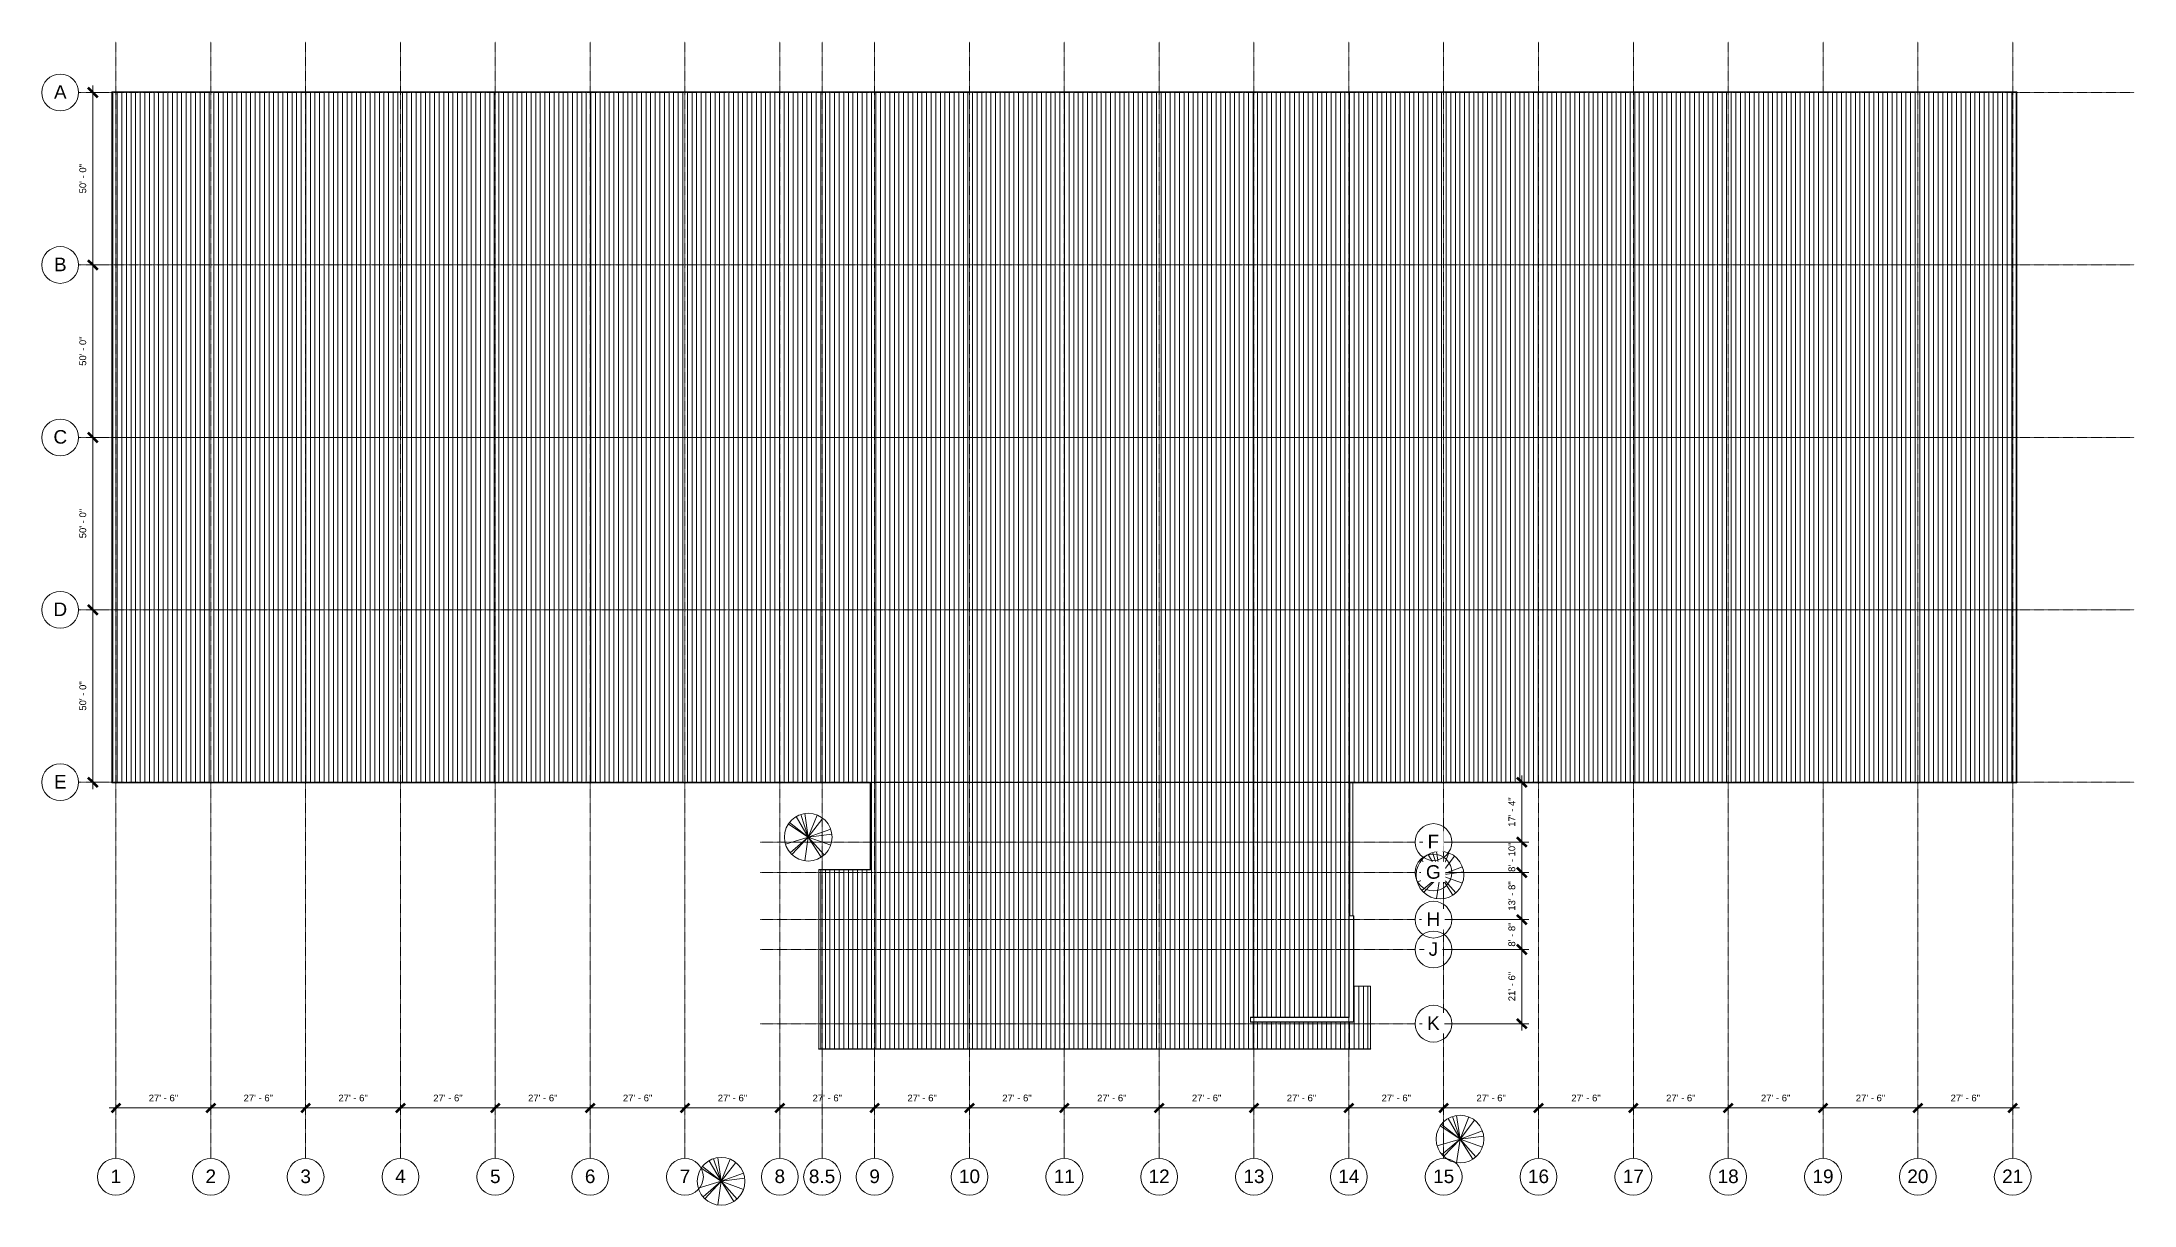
# Model space of a CAD drawing. Header units: inches. Extents: x -2518 to 4763, y -2168 to 1880.
import ezdxf

# ---------------------------------------------------------------- set-up
doc = ezdxf.new("R2010")
doc.units = ezdxf.units.IN
doc.header["$MEASUREMENT"] = 0
doc.linetypes.add('Grid Line 1_2_', pattern=[0.875, 0.5, -0.125, 0.125, -0.125])
for name, color, linetype, lineweight in [('A-ANNO-DIMS', 211, 'Continuous', 9), ('A-ANNO-DIMS-256', 211, 'Continuous', 9), ('A-DETL-MBND', 5, 'Continuous', 9), ('A-ROOF', 132, 'Continuous', 9), ('A-ROOF-PATT', 132, 'Continuous', 9), ('A-WALL', 113, 'Continuous', 9), ('L-PLNT', 71, 'Continuous', 9), ('S-GRID', 1, 'Continuous', 9), ('S-GRID-IDEN', 1, 'Continuous', 9)]:
    doc.layers.add(name, color=color, linetype=linetype, lineweight=lineweight)
doc.styles.add('Arial', font='arial.ttf', dxfattribs={"height": 47.209581})
doc.styles.add('Arial_1', font='arial.ttf', dxfattribs={"height": 23.60479})
doc.dimstyles.new('Linear_-_3_32__Arial', dxfattribs={"dimscale": 12, "dimtxt": 24, "dimasz": 2.666667, "dimexe": 2, "dimexo": 1.333333, "dimgap": 1.333333, "dimtad": 1, "dimdec": 0, "dimzin": 1, "dimdsep": 46, "dimlunit": 4, "dimtxsty": 'Arial_1', "dimblk1": 'OBLIQUE', "dimblk2": 'OBLIQUE', "dimsah": 1, "dimcen": 0.09, "dimdle": 2, "dimazin": 0, "dimtfac": 1, "dimtdec": 4, "dimtix": 1, "dimtmove": 0, "dimatfit": 3, "dimfxl": 1, "dimtvp": 1, "dimfrac": 2, "dimtolj": 1, "dimtzin": 0, "dimarcsym": 2})

# ---------------------------------------------------------------- blocks, each defined once
blk = doc.blocks.new('RPC Tree - Deciduous - Hawthorn - 25_ 2-635736-Roof Plan')
at = {"layer": 'L-PLNT', "color": 252}
for q in [(-26.5, 78.6), (-11.8, 82.2), (31.2, 76.9), (-79.5, -23.9), (-69.3, 45.6), (-65.1, 51.5), (-62.9, -54.2), (-56.9, -60.5), (-41.7, 71.7), (-11.8, -82.2), (50.8, 65.6), (78, 28.3), (82.3, 10.6), (44.8, -69.9), (55.6, -61.6), (78.1, -28)]:
    blk.add_line((0, 0), q, dxfattribs=at)
for start, end in [(360, 180), (180, 360)]:
    blk.add_arc((0, 0), 83, start, end, dxfattribs=at)
blk = doc.blocks.new('Grid - Grid Head - Circle-50561-Roof Plan')
at = {"layer": 'S-GRID-IDEN', "color": 7}
blk.add_circle((0, 0), 0.25, dxfattribs=at)
blk = doc.blocks.new('Open Source Metal Building_Exterior_rvt-1-Roof Plan')
at = {"layer": 'A-DETL-MBND'}
h = blk.add_hatch(dxfattribs=at)
h.set_pattern_fill('FP_1', color=47, style=0, pattern_type=2)
h.set_pattern_definition([(90, (-24239.079, 21231.394), (-16, 1e-15), [])])
h.paths.add_polyline_path([(186.3, -1624), (2105.4, -1624), (2105.4, -1405.9), (2047.4, -1405.9), (2047.4, -1528.8), (2045.6, -1528.8), (2045.6, -1530.7), (1688.3, -1530.7), (1688.3, -1514.2), (2030.9, -1514.2), (2030.9, -1161.7), (2033.6, -1161.7), (2033.6, -697.5), (365.8, -697.5), (365.8, -1001.3), (186.3, -1001.3)], flags=0)
at = {"layer": 'A-ROOF-PATT'}
h = blk.add_hatch(dxfattribs=at)
h.set_pattern_fill('FP_3', color=47, style=0, pattern_type=2)
h.set_pattern_definition([(270, (-24239.079, 22243.8), (16, 1e-15), [])])
h.paths.add_polyline_path([(946.2, 503.5), (4354.8, 503.5), (4354.8, 1706), (-2274.2, 1706), (-2274.2, 503.5)], flags=0)
h = blk.add_hatch(dxfattribs=at)
h.set_pattern_fill('FP_2', color=47, style=0, pattern_type=2)
h.set_pattern_definition([(90, (-24239.079, 22237.65), (-16, 1e-15), [])])
h.paths.add_polyline_path([(365.1, -699), (365.1, -697.5), (2033.6, -697.5), (2033.6, -699), (4354.8, -699), (4354.8, 503.5), (-2274.2, 503.5), (-2274.2, -699)], flags=0)
at = {"layer": 'A-DETL-MBND', "color": 7}
for p, q in [((365.1, -697.5), (365.8, -697.5)), ((365.1, -697.5), (365.1, -1001.3)), ((365.8, -697.5), (2033.6, -697.5)), ((365.8, -697.5), (365.8, -1001.3)), ((365.8, -1001.3), (365.8, -697.5)), ((2033.6, -699), (2033.6, -697.5)), ((2033.6, -1161.7), (2033.6, -699)), ((2044.8, -699), (2033.6, -699)), ((2044.8, -699), (2044.8, -1161.7)), ((185.6, -1001.3), (186.3, -1001.3)), ((185.6, -1001.3), (185.6, -1624.8)), ((186.3, -1001.3), (186.3, -1000.6)), ((365.1, -1000.6), (186.3, -1000.6)), ((365.8, -1001.3), (186.3, -1001.3)), ((186.3, -1001.3), (186.3, -1624)), ((186.3, -1624), (186.3, -1001.3)), ((186.3, -1001.3), (365.8, -1001.3)), ((365.8, -1001.3), (365.1, -1001.3)), ((2105.4, -1405.9), (2047.4, -1405.9)), ((2105.4, -1624), (2105.4, -1405.9)), ((2105.4, -1405.9), (2106.2, -1405.9)), ((2105.4, -1405.9), (2105.4, -1624)), ((2106.2, -1624.8), (2106.2, -1405.9)), ((185.6, -1624.2), (185, -1624.8)), ((185, -1624.8), (185.6, -1624.8)), ((185.6, -1624.8), (186.3, -1624)), ((185.6, -1624.8), (2106.2, -1624.8)), ((186.3, -1624), (2105.4, -1624)), ((2105.4, -1624), (186.3, -1624)), ((2105.4, -1624), (2106.2, -1624.8)), ((2106.8, -1624.8), (2106.2, -1624.2)), ((2106.2, -1624.8), (2106.8, -1624.8))]:
    blk.add_line(p, q, dxfattribs=at)
at = {"layer": 'A-ROOF', "color": 7}
for p, q in [((4354.8, 1706), (-2274.2, 1706)), ((-2274.2, 1706), (-2274.2, 503.5)), ((4354.8, 503.5), (4354.8, 1706)), ((-2274.2, 503.5), (-2274.2, -699)), ((4354.8, 503.5), (-2274.2, 503.5)), ((4354.8, -699), (4354.8, 503.5)), ((-2274.2, -699), (365.1, -699)), ((2044.8, -699), (4354.8, -699))]:
    blk.add_line(p, q, dxfattribs=at)
at = {"layer": 'A-WALL', "color": 7}
for p, q in [((2030.9, -1161.7), (2031.4, -1161.7)), ((2030.9, -1161.7), (2030.9, -1514.2)), ((2031.4, -1161.7), (2046.9, -1161.7)), ((2031.4, -1161.7), (2031.4, -1514.7)), ((2046.9, -1161.7), (2047.4, -1161.7)), ((2046.9, -1161.7), (2046.9, -1528.8)), ((2047.4, -1161.7), (2047.4, -1528.8)), ((1688.3, -1514.7), (1688.3, -1514.2)), ((1688.3, -1514.2), (2030.9, -1514.2)), ((1688.3, -1530.2), (1688.3, -1514.7)), ((1688.3, -1514.7), (2031.4, -1514.7)), ((2046.9, -1528.8), (2045.6, -1528.8)), ((2047.4, -1528.8), (2046.9, -1528.8)), ((1688.3, -1530.7), (1688.3, -1530.2)), ((1688.3, -1530.2), (2045.6, -1530.2)), ((1688.3, -1530.7), (2045.6, -1530.7)), ((2045.6, -1528.9), (2045.6, -1530.2)), ((2045.6, -1530.2), (2045.6, -1530.7))]:
    blk.add_line(p, q, dxfattribs=at)
at = {"lineweight": 9}
for p in [(149.4, -887.5), (2347.6, -1019.3), (2417.2, -1938), (-154, -2085)]:
    blk.add_blockref('RPC Tree - Deciduous - Hawthorn - 25_ 2-635736-Roof Plan', p, dxfattribs=at)
at = {"layer": 'S-GRID-IDEN', "attachment_point": 2, "line_spacing_factor": 0.938532, "style": 'Arial', "bg_fill": 3, "box_fill_scale": 1.25, "bg_fill_color": 0, "bg_fill_transparency": 0}
for s, insert, char_height, width in [('A', (-2453.3, 1729), 47.2, 52.416), ('B', (-2453.3, 1129), 47.2, 52.416), ('C', (-2453.3, 529), 47.2, 56.448), ('D', (-2453.3, -71), 47.2, 56.448), ('E', (-2453.3, -671), 47.2, 52.416), ('1', (-2259.7, -2044), 47.2, 43.776), ('2', (-1929.7, -2044), 47.2, 43.776), ('3', (-1599.7, -2044), 47.2, 43.776), ('4', (-1269.7, -2044), 47.2, 43.776), ('5', (-939.7, -2044), 47.2, 43.776), ('6', (-609.7, -2044), 47.2, 43.776), ('8', (50.3, -2044), 47.2, 43.776), ('8.5', (197.3, -2044), 47.21, 109.44), ('9', (380.3, -2044), 47.2, 43.776), ('10', (710.3, -2044), 47.21, 87.552), ('11', (1040.3, -2044), 47.21, 87.552), ('12', (1370.3, -2044), 47.21, 87.552), ('13', (1700.3, -2044), 47.21, 87.552), ('14', (2030.3, -2044), 47.21, 87.552), ('16', (2690.3, -2044), 47.21, 87.552), ('17', (3020.3, -2044), 47.21, 87.552), ('18', (3350.3, -2044), 47.21, 87.552), ('19', (3680.3, -2044), 47.21, 87.552), ('20', (4010.3, -2044), 47.21, 87.552), ('21', (4340.3, -2044), 47.21, 87.552)]:
    blk.add_mtext(s, dxfattribs=dict(at, insert=insert, char_height=char_height, width=width))
at = {"layer": 'S-GRID', "linetype": 'Grid Line 1_2_'}
for p, q in [((-2259.7, 1879.9), (-2259.7, -2005.7)), ((-1929.7, 1879.9), (-1929.7, -2005.7)), ((-1599.7, 1879.9), (-1599.7, -2005.7)), ((-1269.7, 1879.9), (-1269.7, -2005.7)), ((-939.7, 1879.9), (-939.7, -2005.7)), ((-609.7, 1879.9), (-609.7, -2005.7)), ((50.3, 1879.9), (50.3, -2005.7)), ((197.3, 1879.9), (197.3, -2005.7)), ((380.3, 1879.9), (380.3, -2005.7)), ((710.3, 1879.9), (710.3, -2005.7)), ((1040.3, 1879.9), (1040.3, -2005.7)), ((1370.3, 1879.9), (1370.3, -2005.7)), ((1700.3, 1879.9), (1700.3, -2005.7)), ((2030.3, 1879.9), (2030.3, -2005.7)), ((2690.3, 1879.9), (2690.3, -2005.7)), ((3020.3, 1879.9), (3020.3, -2005.7)), ((3350.3, 1879.9), (3350.3, -2005.7)), ((3680.3, 1879.9), (3680.3, -2005.7)), ((4010.3, 1879.9), (4010.3, -2005.7)), ((4340.3, 1879.9), (4340.3, -2005.7)), ((4763, 1703.5), (-2389.5, 1703.5)), ((4763, 1103.5), (-2389.5, 1103.5)), ((4763, 503.5), (-2389.5, 503.5)), ((4763, -96.5), (-2389.5, -96.5)), ((4763, -696.5), (-2389.5, -696.5))]:
    blk.add_line(p, q, dxfattribs=at)
at = {"color": 250, "lineweight": 5, "xscale": 255.9999999999999, "yscale": 255.9999999999999, "zscale": 255.9999999999999}
for p, rotation in [((-2453.5, 1703.5), 90), ((-2453.5, 1103.5), 90), ((-2453.5, 503.5), 90), ((-2453.5, -96.5), 90), ((-2453.5, -696.5), 90), ((-2259.7, -2069.7), 180), ((-1929.7, -2069.7), 180), ((-1599.7, -2069.7), 180), ((-1269.7, -2069.7), 180), ((-939.7, -2069.7), 180), ((-609.7, -2069.7), 180), ((50.3, -2069.7), 180), ((197.3, -2069.7), 180), ((380.3, -2069.7), 180), ((710.3, -2069.7), 180), ((1040.3, -2069.7), 180), ((1370.3, -2069.7), 180), ((1700.3, -2069.7), 180), ((2030.3, -2069.7), 180), ((2690.3, -2069.7), 180), ((3020.3, -2069.7), 180), ((3350.3, -2069.7), 180), ((3680.3, -2069.7), 180), ((4010.3, -2069.7), 180), ((4340.3, -2069.7), 180)]:
    blk.add_blockref('Grid - Grid Head - Circle-50561-Roof Plan', p, dxfattribs=dict(at, rotation=rotation))
at = {"layer": 'S-GRID-IDEN', "attachment_point": 2, "line_spacing_factor": 0.938532, "style": 'Arial', "bg_fill": 3, "box_fill_scale": 1.25, "bg_fill_color": 0, "bg_fill_transparency": 0}
for s, insert, char_height, width in [('7', (-279.7, -2044), 47.2, 43.776), ('15', (2360.3, -2044), 47.21, 87.552)]:
    blk.add_mtext(s, dxfattribs=dict(at, insert=insert, char_height=char_height, width=width))
at = {"layer": 'S-GRID', "linetype": 'Grid Line 1_2_'}
for p, q in [((-279.7, 1879.9), (-279.7, -2005.7)), ((2360.3, 1879.9), (2360.3, -2005.7))]:
    blk.add_line(p, q, dxfattribs=at)
at = {"color": 250, "lineweight": 5, "xscale": 255.9999999999999, "yscale": 255.9999999999999, "zscale": 255.9999999999999, "rotation": 180}
for p in [(-279.7, -2069.7), (2360.3, -2069.7)]:
    blk.add_blockref('Grid - Grid Head - Circle-50561-Roof Plan', p, dxfattribs=at)
at = {"layer": 'S-GRID-IDEN', "char_height": 47.2, "attachment_point": 2, "line_spacing_factor": 0.938532, "style": 'Arial', "bg_fill": 3, "box_fill_scale": 1.25, "bg_fill_color": 0, "bg_fill_transparency": 0}
for s, insert, width in [('G', (2324.3, -985), 61.056), ('H', (2324.3, -1149), 56.448), ('K', (2324.3, -1511), 52.416)]:
    blk.add_mtext(s, dxfattribs=dict(at, insert=insert, width=width))
at = {"layer": 'S-GRID', "linetype": 'Grid Line 1_2_'}
for p, q in [((-17.7, -1010.5), (2260.6, -1010.5)), ((-17.7, -1174.5), (2260.6, -1174.5)), ((-17.7, -1536.5), (2260.6, -1536.5))]:
    blk.add_line(p, q, dxfattribs=at)
at = {"color": 250, "lineweight": 5, "xscale": 255.9999999999999, "yscale": 255.9999999999999, "zscale": 255.9999999999999, "rotation": 269.9999999999994}
blk.add_blockref('Grid - Grid Head - Circle-50561-Roof Plan', (2324.6, -1536.5), dxfattribs=at)
at = {"layer": 'S-GRID-IDEN', "char_height": 47.2, "attachment_point": 2, "line_spacing_factor": 0.938532, "style": 'Arial', "bg_fill": 3, "box_fill_scale": 1.25, "bg_fill_color": 0, "bg_fill_transparency": 0}
for s, insert, width in [('F', (2324.3, -879), 47.808), ('J', (2324.3, -1253), 39.168)]:
    blk.add_mtext(s, dxfattribs=dict(at, insert=insert, width=width))
at = {"layer": 'S-GRID', "linetype": 'Grid Line 1_2_'}
for p, q in [((-17.7, -904.5), (2260.6, -904.5)), ((-17.7, -1278.5), (2260.6, -1278.5))]:
    blk.add_line(p, q, dxfattribs=at)
at = {"color": 250, "lineweight": 5, "xscale": 255.9999999999999, "yscale": 255.9999999999999, "zscale": 255.9999999999999, "rotation": 269.9999999999994}
for p in [(2324.6, -904.5), (2324.6, -1010.5), (2324.6, -1174.5), (2324.6, -1278.5)]:
    blk.add_blockref('Grid - Grid Head - Circle-50561-Roof Plan', p, dxfattribs=at)
blk = doc.blocks.new('DIMBLOCK1-Roof Plan')
at = {"layer": 'A-ANNO-DIMS-256', "lineweight": 50}
for p, q in [((-2259.7, -1829.9), (-2243.7, -1813.9)), ((-1929.7, -1829.9), (-1913.7, -1813.9)), ((-2259.7, -1829.9), (-2275.7, -1845.9)), ((-1929.7, -1829.9), (-1945.7, -1845.9))]:
    blk.add_line(p, q, dxfattribs=at)
at = {"layer": 'A-ANNO-DIMS-256'}
for p, q in [((-2283.7, -1829.9), (-1929.7, -1829.9)), ((-2259.7, -1823.3), (-2259.7, -1853.9)), ((-2259.7, -1829.9), (-2259.7, -1823.3)), ((-1929.7, -1823.3), (-1929.7, -1853.9)), ((-1929.7, -1829.9), (-1929.7, -1823.3))]:
    blk.add_line(p, q, dxfattribs=at)
at = {"layer": 'A-ANNO-DIMS-256', "color": 0, "insert": (-2145.6, -1783.3), "char_height": 23.6, "width": 122.289, "attachment_point": 1, "line_spacing_factor": 0.938532, "style": 'Arial_1'}
blk.add_mtext('27\' - 6"', dxfattribs=at)
blk = doc.blocks.new('_Oblique')
at = {"color": 0, "linetype": 'ByBlock', "lineweight": -2}
blk.add_line((-0.5, -0.5), (0.5, 0.5), dxfattribs=at)
blk = doc.blocks.new('DIMBLOCK2-Roof Plan')
at = {"layer": 'A-ANNO-DIMS-256', "lineweight": 50}
for p, q in [((-1929.7, -1829.9), (-1913.7, -1813.9)), ((-1599.7, -1829.9), (-1583.7, -1813.9)), ((-1929.7, -1829.9), (-1945.7, -1845.9)), ((-1599.7, -1829.9), (-1615.7, -1845.9))]:
    blk.add_line(p, q, dxfattribs=at)
at = {"layer": 'A-ANNO-DIMS-256'}
for p, q in [((-1929.7, -1823.3), (-1929.7, -1853.9)), ((-1929.7, -1829.9), (-1929.7, -1823.3)), ((-1929.7, -1829.9), (-1599.7, -1829.9)), ((-1599.7, -1823.3), (-1599.7, -1853.9)), ((-1599.7, -1829.9), (-1599.7, -1823.3))]:
    blk.add_line(p, q, dxfattribs=at)
at = {"layer": 'A-ANNO-DIMS-256', "color": 0, "insert": (-1815.6, -1783.3), "char_height": 23.6, "width": 122.289, "attachment_point": 1, "line_spacing_factor": 0.938532, "style": 'Arial_1'}
blk.add_mtext('27\' - 6"', dxfattribs=at)
blk = doc.blocks.new('DIMBLOCK3-Roof Plan')
at = {"layer": 'A-ANNO-DIMS-256', "lineweight": 50}
for p, q in [((-1599.7, -1829.9), (-1583.7, -1813.9)), ((-1269.7, -1829.9), (-1253.7, -1813.9)), ((-1599.7, -1829.9), (-1615.7, -1845.9)), ((-1269.7, -1829.9), (-1285.7, -1845.9))]:
    blk.add_line(p, q, dxfattribs=at)
at = {"layer": 'A-ANNO-DIMS-256'}
for p, q in [((-1599.7, -1823.3), (-1599.7, -1853.9)), ((-1599.7, -1829.9), (-1599.7, -1823.3)), ((-1599.7, -1829.9), (-1269.7, -1829.9)), ((-1269.7, -1823.3), (-1269.7, -1853.9)), ((-1269.7, -1829.9), (-1269.7, -1823.3))]:
    blk.add_line(p, q, dxfattribs=at)
at = {"layer": 'A-ANNO-DIMS-256', "color": 0, "insert": (-1485.6, -1783.3), "char_height": 23.6, "width": 122.289, "attachment_point": 1, "line_spacing_factor": 0.938532, "style": 'Arial_1'}
blk.add_mtext('27\' - 6"', dxfattribs=at)
blk = doc.blocks.new('DIMBLOCK4-Roof Plan')
at = {"layer": 'A-ANNO-DIMS-256', "lineweight": 50}
for p, q in [((-1269.7, -1829.9), (-1253.7, -1813.9)), ((-939.7, -1829.9), (-923.7, -1813.9)), ((-1269.7, -1829.9), (-1285.7, -1845.9)), ((-939.7, -1829.9), (-955.7, -1845.9))]:
    blk.add_line(p, q, dxfattribs=at)
at = {"layer": 'A-ANNO-DIMS-256'}
for p, q in [((-1269.7, -1823.3), (-1269.7, -1853.9)), ((-1269.7, -1829.9), (-1269.7, -1823.3)), ((-1269.7, -1829.9), (-939.7, -1829.9)), ((-939.7, -1823.3), (-939.7, -1853.9)), ((-939.7, -1829.9), (-939.7, -1823.3))]:
    blk.add_line(p, q, dxfattribs=at)
at = {"layer": 'A-ANNO-DIMS-256', "color": 0, "insert": (-1155.6, -1783.3), "char_height": 23.6, "width": 122.289, "attachment_point": 1, "line_spacing_factor": 0.938532, "style": 'Arial_1'}
blk.add_mtext('27\' - 6"', dxfattribs=at)
blk = doc.blocks.new('DIMBLOCK5-Roof Plan')
at = {"layer": 'A-ANNO-DIMS-256', "lineweight": 50}
for p, q in [((-939.7, -1829.9), (-923.7, -1813.9)), ((-609.7, -1829.9), (-593.7, -1813.9)), ((-939.7, -1829.9), (-955.7, -1845.9)), ((-609.7, -1829.9), (-625.7, -1845.9))]:
    blk.add_line(p, q, dxfattribs=at)
at = {"layer": 'A-ANNO-DIMS-256'}
for p, q in [((-939.7, -1823.3), (-939.7, -1853.9)), ((-939.7, -1829.9), (-939.7, -1823.3)), ((-939.7, -1829.9), (-609.7, -1829.9)), ((-609.7, -1823.3), (-609.7, -1853.9)), ((-609.7, -1829.9), (-609.7, -1823.3))]:
    blk.add_line(p, q, dxfattribs=at)
at = {"layer": 'A-ANNO-DIMS-256', "color": 0, "insert": (-825.6, -1783.3), "char_height": 23.6, "width": 122.289, "attachment_point": 1, "line_spacing_factor": 0.938532, "style": 'Arial_1'}
blk.add_mtext('27\' - 6"', dxfattribs=at)
blk = doc.blocks.new('DIMBLOCK6-Roof Plan')
at = {"layer": 'A-ANNO-DIMS-256', "lineweight": 50}
for p, q in [((-609.7, -1829.9), (-593.7, -1813.9)), ((-279.7, -1829.9), (-263.7, -1813.9)), ((-609.7, -1829.9), (-625.7, -1845.9)), ((-279.7, -1829.9), (-295.7, -1845.9))]:
    blk.add_line(p, q, dxfattribs=at)
at = {"layer": 'A-ANNO-DIMS-256'}
for p, q in [((-609.7, -1823.3), (-609.7, -1853.9)), ((-609.7, -1829.9), (-609.7, -1823.3)), ((-609.7, -1829.9), (-279.7, -1829.9)), ((-279.7, -1823.3), (-279.7, -1853.9)), ((-279.7, -1829.9), (-279.7, -1823.3))]:
    blk.add_line(p, q, dxfattribs=at)
at = {"layer": 'A-ANNO-DIMS-256', "color": 0, "insert": (-495.6, -1783.3), "char_height": 23.6, "width": 122.289, "attachment_point": 1, "line_spacing_factor": 0.938532, "style": 'Arial_1'}
blk.add_mtext('27\' - 6"', dxfattribs=at)
blk = doc.blocks.new('DIMBLOCK7-Roof Plan')
at = {"layer": 'A-ANNO-DIMS-256', "lineweight": 50}
for p, q in [((-279.7, -1829.9), (-263.7, -1813.9)), ((50.3, -1829.9), (66.3, -1813.9)), ((-279.7, -1829.9), (-295.7, -1845.9)), ((50.3, -1829.9), (34.3, -1845.9))]:
    blk.add_line(p, q, dxfattribs=at)
at = {"layer": 'A-ANNO-DIMS-256'}
for p, q in [((-279.7, -1823.3), (-279.7, -1853.9)), ((-279.7, -1829.9), (-279.7, -1823.3)), ((-279.7, -1829.9), (50.3, -1829.9)), ((50.3, -1823.3), (50.3, -1853.9)), ((50.3, -1829.9), (50.3, -1823.3))]:
    blk.add_line(p, q, dxfattribs=at)
at = {"layer": 'A-ANNO-DIMS-256', "color": 0, "insert": (-165.6, -1783.3), "char_height": 23.6, "width": 122.289, "attachment_point": 1, "line_spacing_factor": 0.938532, "style": 'Arial_1'}
blk.add_mtext('27\' - 6"', dxfattribs=at)
blk = doc.blocks.new('DIMBLOCK8-Roof Plan')
at = {"layer": 'A-ANNO-DIMS-256', "lineweight": 50}
for p, q in [((50.3, -1829.9), (66.3, -1813.9)), ((380.3, -1829.9), (396.3, -1813.9)), ((50.3, -1829.9), (34.3, -1845.9)), ((380.3, -1829.9), (364.3, -1845.9))]:
    blk.add_line(p, q, dxfattribs=at)
at = {"layer": 'A-ANNO-DIMS-256'}
for p, q in [((50.3, -1823.3), (50.3, -1853.9)), ((50.3, -1829.9), (50.3, -1823.3)), ((50.3, -1829.9), (380.3, -1829.9)), ((380.3, -1823.3), (380.3, -1853.9)), ((380.3, -1829.9), (380.3, -1823.3))]:
    blk.add_line(p, q, dxfattribs=at)
at = {"layer": 'A-ANNO-DIMS-256', "color": 0, "insert": (164.4, -1783.3), "char_height": 23.6, "width": 122.289, "attachment_point": 1, "line_spacing_factor": 0.938532, "style": 'Arial_1'}
blk.add_mtext('27\' - 6"', dxfattribs=at)
blk = doc.blocks.new('DIMBLOCK9-Roof Plan')
at = {"layer": 'A-ANNO-DIMS-256', "lineweight": 50}
for p, q in [((380.3, -1829.9), (396.3, -1813.9)), ((710.3, -1829.9), (726.3, -1813.9)), ((380.3, -1829.9), (364.3, -1845.9)), ((710.3, -1829.9), (694.3, -1845.9))]:
    blk.add_line(p, q, dxfattribs=at)
at = {"layer": 'A-ANNO-DIMS-256'}
for p, q in [((380.3, -1823.3), (380.3, -1853.9)), ((380.3, -1829.9), (380.3, -1823.3)), ((380.3, -1829.9), (710.3, -1829.9)), ((710.3, -1823.3), (710.3, -1853.9)), ((710.3, -1829.9), (710.3, -1823.3))]:
    blk.add_line(p, q, dxfattribs=at)
at = {"layer": 'A-ANNO-DIMS-256', "color": 0, "insert": (494.4, -1783.3), "char_height": 23.6, "width": 122.289, "attachment_point": 1, "line_spacing_factor": 0.938532, "style": 'Arial_1'}
blk.add_mtext('27\' - 6"', dxfattribs=at)
blk = doc.blocks.new('DIMBLOCK10-Roof Plan')
at = {"layer": 'A-ANNO-DIMS-256', "lineweight": 50}
for p, q in [((710.3, -1829.9), (726.3, -1813.9)), ((1040.3, -1829.9), (1056.3, -1813.9)), ((710.3, -1829.9), (694.3, -1845.9)), ((1040.3, -1829.9), (1024.3, -1845.9))]:
    blk.add_line(p, q, dxfattribs=at)
at = {"layer": 'A-ANNO-DIMS-256'}
for p, q in [((710.3, -1823.3), (710.3, -1853.9)), ((710.3, -1829.9), (710.3, -1823.3)), ((710.3, -1829.9), (1040.3, -1829.9)), ((1040.3, -1823.3), (1040.3, -1853.9)), ((1040.3, -1829.9), (1040.3, -1823.3))]:
    blk.add_line(p, q, dxfattribs=at)
at = {"layer": 'A-ANNO-DIMS-256', "color": 0, "insert": (824.4, -1783.3), "char_height": 23.6, "width": 122.289, "attachment_point": 1, "line_spacing_factor": 0.938532, "style": 'Arial_1'}
blk.add_mtext('27\' - 6"', dxfattribs=at)
blk = doc.blocks.new('DIMBLOCK11-Roof Plan')
at = {"layer": 'A-ANNO-DIMS-256', "lineweight": 50}
for p, q in [((1040.3, -1829.9), (1056.3, -1813.9)), ((1370.3, -1829.9), (1386.3, -1813.9)), ((1040.3, -1829.9), (1024.3, -1845.9)), ((1370.3, -1829.9), (1354.3, -1845.9))]:
    blk.add_line(p, q, dxfattribs=at)
at = {"layer": 'A-ANNO-DIMS-256'}
for p, q in [((1040.3, -1823.3), (1040.3, -1853.9)), ((1040.3, -1829.9), (1040.3, -1823.3)), ((1040.3, -1829.9), (1370.3, -1829.9)), ((1370.3, -1823.3), (1370.3, -1853.9)), ((1370.3, -1829.9), (1370.3, -1823.3))]:
    blk.add_line(p, q, dxfattribs=at)
at = {"layer": 'A-ANNO-DIMS-256', "color": 0, "insert": (1154.4, -1783.3), "char_height": 23.6, "width": 122.289, "attachment_point": 1, "line_spacing_factor": 0.938532, "style": 'Arial_1'}
blk.add_mtext('27\' - 6"', dxfattribs=at)
blk = doc.blocks.new('DIMBLOCK12-Roof Plan')
at = {"layer": 'A-ANNO-DIMS-256', "lineweight": 50}
for p, q in [((1370.3, -1829.9), (1386.3, -1813.9)), ((1700.3, -1829.9), (1716.3, -1813.9)), ((1370.3, -1829.9), (1354.3, -1845.9)), ((1700.3, -1829.9), (1684.3, -1845.9))]:
    blk.add_line(p, q, dxfattribs=at)
at = {"layer": 'A-ANNO-DIMS-256'}
for p, q in [((1370.3, -1823.3), (1370.3, -1853.9)), ((1370.3, -1829.9), (1370.3, -1823.3)), ((1370.3, -1829.9), (1700.3, -1829.9)), ((1700.3, -1823.3), (1700.3, -1853.9)), ((1700.3, -1829.9), (1700.3, -1823.3))]:
    blk.add_line(p, q, dxfattribs=at)
at = {"layer": 'A-ANNO-DIMS-256', "color": 0, "insert": (1484.4, -1783.3), "char_height": 23.6, "width": 122.289, "attachment_point": 1, "line_spacing_factor": 0.938532, "style": 'Arial_1'}
blk.add_mtext('27\' - 6"', dxfattribs=at)
blk = doc.blocks.new('DIMBLOCK13-Roof Plan')
at = {"layer": 'A-ANNO-DIMS-256', "lineweight": 50}
for p, q in [((1700.3, -1829.9), (1716.3, -1813.9)), ((2030.3, -1829.9), (2046.3, -1813.9)), ((1700.3, -1829.9), (1684.3, -1845.9)), ((2030.3, -1829.9), (2014.3, -1845.9))]:
    blk.add_line(p, q, dxfattribs=at)
at = {"layer": 'A-ANNO-DIMS-256'}
for p, q in [((1700.3, -1823.3), (1700.3, -1853.9)), ((1700.3, -1829.9), (1700.3, -1823.3)), ((1700.3, -1829.9), (2030.3, -1829.9)), ((2030.3, -1823.3), (2030.3, -1853.9)), ((2030.3, -1829.9), (2030.3, -1823.3))]:
    blk.add_line(p, q, dxfattribs=at)
at = {"layer": 'A-ANNO-DIMS-256', "color": 0, "insert": (1814.4, -1783.3), "char_height": 23.6, "width": 122.289, "attachment_point": 1, "line_spacing_factor": 0.938532, "style": 'Arial_1'}
blk.add_mtext('27\' - 6"', dxfattribs=at)
blk = doc.blocks.new('DIMBLOCK14-Roof Plan')
at = {"layer": 'A-ANNO-DIMS-256', "lineweight": 50}
for p, q in [((2030.3, -1829.9), (2046.3, -1813.9)), ((2360.3, -1829.9), (2376.3, -1813.9)), ((2030.3, -1829.9), (2014.3, -1845.9)), ((2360.3, -1829.9), (2344.3, -1845.9))]:
    blk.add_line(p, q, dxfattribs=at)
at = {"layer": 'A-ANNO-DIMS-256'}
for p, q in [((2030.3, -1823.3), (2030.3, -1853.9)), ((2030.3, -1829.9), (2030.3, -1823.3)), ((2030.3, -1829.9), (2360.3, -1829.9)), ((2360.3, -1823.3), (2360.3, -1853.9)), ((2360.3, -1829.9), (2360.3, -1823.3))]:
    blk.add_line(p, q, dxfattribs=at)
at = {"layer": 'A-ANNO-DIMS-256', "color": 0, "insert": (2144.4, -1783.3), "char_height": 23.6, "width": 122.289, "attachment_point": 1, "line_spacing_factor": 0.938532, "style": 'Arial_1'}
blk.add_mtext('27\' - 6"', dxfattribs=at)
blk = doc.blocks.new('DIMBLOCK15-Roof Plan')
at = {"layer": 'A-ANNO-DIMS-256', "lineweight": 50}
for p, q in [((2360.3, -1829.9), (2376.3, -1813.9)), ((2690.3, -1829.9), (2706.3, -1813.9)), ((2360.3, -1829.9), (2344.3, -1845.9)), ((2690.3, -1829.9), (2674.3, -1845.9))]:
    blk.add_line(p, q, dxfattribs=at)
at = {"layer": 'A-ANNO-DIMS-256'}
for p, q in [((2360.3, -1823.3), (2360.3, -1853.9)), ((2360.3, -1829.9), (2360.3, -1823.3)), ((2360.3, -1829.9), (2690.3, -1829.9)), ((2690.3, -1823.3), (2690.3, -1853.9)), ((2690.3, -1829.9), (2690.3, -1823.3))]:
    blk.add_line(p, q, dxfattribs=at)
at = {"layer": 'A-ANNO-DIMS-256', "color": 0, "insert": (2474.4, -1783.3), "char_height": 23.6, "width": 122.289, "attachment_point": 1, "line_spacing_factor": 0.938532, "style": 'Arial_1'}
blk.add_mtext('27\' - 6"', dxfattribs=at)
blk = doc.blocks.new('DIMBLOCK16-Roof Plan')
at = {"layer": 'A-ANNO-DIMS-256', "lineweight": 50}
for p, q in [((2690.3, -1829.9), (2706.3, -1813.9)), ((3020.3, -1829.9), (3036.3, -1813.9)), ((2690.3, -1829.9), (2674.3, -1845.9)), ((3020.3, -1829.9), (3004.3, -1845.9))]:
    blk.add_line(p, q, dxfattribs=at)
at = {"layer": 'A-ANNO-DIMS-256'}
for p, q in [((2690.3, -1823.3), (2690.3, -1853.9)), ((2690.3, -1829.9), (2690.3, -1823.3)), ((2690.3, -1829.9), (3020.3, -1829.9)), ((3020.3, -1823.3), (3020.3, -1853.9)), ((3020.3, -1829.9), (3020.3, -1823.3))]:
    blk.add_line(p, q, dxfattribs=at)
at = {"layer": 'A-ANNO-DIMS-256', "color": 0, "insert": (2804.4, -1783.3), "char_height": 23.6, "width": 122.289, "attachment_point": 1, "line_spacing_factor": 0.938532, "style": 'Arial_1'}
blk.add_mtext('27\' - 6"', dxfattribs=at)
blk = doc.blocks.new('DIMBLOCK17-Roof Plan')
at = {"layer": 'A-ANNO-DIMS-256', "lineweight": 50}
for p, q in [((3020.3, -1829.9), (3036.3, -1813.9)), ((3350.3, -1829.9), (3366.3, -1813.9)), ((3020.3, -1829.9), (3004.3, -1845.9)), ((3350.3, -1829.9), (3334.3, -1845.9))]:
    blk.add_line(p, q, dxfattribs=at)
at = {"layer": 'A-ANNO-DIMS-256'}
for p, q in [((3020.3, -1823.3), (3020.3, -1853.9)), ((3020.3, -1829.9), (3020.3, -1823.3)), ((3020.3, -1829.9), (3350.3, -1829.9)), ((3350.3, -1823.3), (3350.3, -1853.9)), ((3350.3, -1829.9), (3350.3, -1823.3))]:
    blk.add_line(p, q, dxfattribs=at)
at = {"layer": 'A-ANNO-DIMS-256', "color": 0, "insert": (3134.4, -1783.3), "char_height": 23.6, "width": 122.289, "attachment_point": 1, "line_spacing_factor": 0.938532, "style": 'Arial_1'}
blk.add_mtext('27\' - 6"', dxfattribs=at)
blk = doc.blocks.new('DIMBLOCK18-Roof Plan')
at = {"layer": 'A-ANNO-DIMS-256', "lineweight": 50}
for p, q in [((3350.3, -1829.9), (3366.3, -1813.9)), ((3680.3, -1829.9), (3696.3, -1813.9)), ((3350.3, -1829.9), (3334.3, -1845.9)), ((3680.3, -1829.9), (3664.3, -1845.9))]:
    blk.add_line(p, q, dxfattribs=at)
at = {"layer": 'A-ANNO-DIMS-256'}
for p, q in [((3350.3, -1823.3), (3350.3, -1853.9)), ((3350.3, -1829.9), (3350.3, -1823.3)), ((3350.3, -1829.9), (3680.3, -1829.9)), ((3680.3, -1823.3), (3680.3, -1853.9)), ((3680.3, -1829.9), (3680.3, -1823.3))]:
    blk.add_line(p, q, dxfattribs=at)
at = {"layer": 'A-ANNO-DIMS-256', "color": 0, "insert": (3464.4, -1783.3), "char_height": 23.6, "width": 122.289, "attachment_point": 1, "line_spacing_factor": 0.938532, "style": 'Arial_1'}
blk.add_mtext('27\' - 6"', dxfattribs=at)
blk = doc.blocks.new('DIMBLOCK19-Roof Plan')
at = {"layer": 'A-ANNO-DIMS-256', "lineweight": 50}
for p, q in [((3680.3, -1829.9), (3696.3, -1813.9)), ((4010.3, -1829.9), (4026.3, -1813.9)), ((3680.3, -1829.9), (3664.3, -1845.9)), ((4010.3, -1829.9), (3994.3, -1845.9))]:
    blk.add_line(p, q, dxfattribs=at)
at = {"layer": 'A-ANNO-DIMS-256'}
for p, q in [((3680.3, -1823.3), (3680.3, -1853.9)), ((3680.3, -1829.9), (3680.3, -1823.3)), ((3680.3, -1829.9), (4010.3, -1829.9)), ((4010.3, -1823.3), (4010.3, -1853.9)), ((4010.3, -1829.9), (4010.3, -1823.3))]:
    blk.add_line(p, q, dxfattribs=at)
at = {"layer": 'A-ANNO-DIMS-256', "color": 0, "insert": (3794.4, -1783.3), "char_height": 23.6, "width": 122.289, "attachment_point": 1, "line_spacing_factor": 0.938532, "style": 'Arial_1'}
blk.add_mtext('27\' - 6"', dxfattribs=at)
blk = doc.blocks.new('DIMBLOCK20-Roof Plan')
at = {"layer": 'A-ANNO-DIMS-256', "lineweight": 50}
for p, q in [((4010.3, -1829.9), (4026.3, -1813.9)), ((4340.3, -1829.9), (4356.3, -1813.9)), ((4010.3, -1829.9), (3994.3, -1845.9)), ((4340.3, -1829.9), (4324.3, -1845.9))]:
    blk.add_line(p, q, dxfattribs=at)
at = {"layer": 'A-ANNO-DIMS-256'}
for p, q in [((4010.3, -1823.3), (4010.3, -1853.9)), ((4010.3, -1829.9), (4010.3, -1823.3)), ((4010.3, -1829.9), (4364.3, -1829.9)), ((4340.3, -1823.3), (4340.3, -1853.9)), ((4340.3, -1829.9), (4340.3, -1823.3))]:
    blk.add_line(p, q, dxfattribs=at)
at = {"layer": 'A-ANNO-DIMS-256', "color": 0, "insert": (4124.4, -1783.3), "char_height": 23.6, "width": 122.289, "attachment_point": 1, "line_spacing_factor": 0.938532, "style": 'Arial_1'}
blk.add_mtext('27\' - 6"', dxfattribs=at)
blk = doc.blocks.new('DIMBLOCK21-Roof Plan')
at = {"layer": 'A-ANNO-DIMS-256', "lineweight": 50}
for p, q in [((-2340.1, -96.5), (-2356.1, -80.5)), ((-2340.1, -96.5), (-2324.1, -112.5)), ((-2340.1, -696.5), (-2356.1, -680.5)), ((-2340.1, -696.5), (-2324.1, -712.5))]:
    blk.add_line(p, q, dxfattribs=at)
at = {"layer": 'A-ANNO-DIMS-256'}
for p, q in [((-2346.8, -96.5), (-2316.1, -96.5)), ((-2340.1, -96.5), (-2346.8, -96.5)), ((-2340.1, -720.5), (-2340.1, -96.5)), ((-2346.8, -696.5), (-2316.1, -696.5)), ((-2340.1, -696.5), (-2346.8, -696.5))]:
    blk.add_line(p, q, dxfattribs=at)
at = {"layer": 'A-ANNO-DIMS-256', "color": 0, "insert": (-2386.8, -447.4), "char_height": 23.6, "width": 122.289, "attachment_point": 1, "rotation": 90, "line_spacing_factor": 0.938532, "style": 'Arial_1'}
blk.add_mtext('50\' - 0"', dxfattribs=at)
blk = doc.blocks.new('DIMBLOCK22-Roof Plan')
at = {"layer": 'A-ANNO-DIMS-256', "lineweight": 50}
for p, q in [((-2340.1, 503.5), (-2356.1, 519.5)), ((-2340.1, 503.5), (-2324.1, 487.5)), ((-2340.1, -96.5), (-2356.1, -80.5)), ((-2340.1, -96.5), (-2324.1, -112.5))]:
    blk.add_line(p, q, dxfattribs=at)
at = {"layer": 'A-ANNO-DIMS-256'}
for p, q in [((-2346.8, 503.5), (-2316.1, 503.5)), ((-2340.1, 503.5), (-2346.8, 503.5)), ((-2340.1, -96.5), (-2340.1, 503.5)), ((-2346.8, -96.5), (-2316.1, -96.5)), ((-2340.1, -96.5), (-2346.8, -96.5))]:
    blk.add_line(p, q, dxfattribs=at)
at = {"layer": 'A-ANNO-DIMS-256', "color": 0, "insert": (-2386.8, 152.6), "char_height": 23.6, "width": 122.289, "attachment_point": 1, "rotation": 90, "line_spacing_factor": 0.938532, "style": 'Arial_1'}
blk.add_mtext('50\' - 0"', dxfattribs=at)
blk = doc.blocks.new('DIMBLOCK23-Roof Plan')
at = {"layer": 'A-ANNO-DIMS-256', "lineweight": 50}
for p, q in [((-2340.1, 1103.5), (-2356.1, 1119.5)), ((-2340.1, 1103.5), (-2324.1, 1087.5)), ((-2340.1, 503.5), (-2356.1, 519.5)), ((-2340.1, 503.5), (-2324.1, 487.5))]:
    blk.add_line(p, q, dxfattribs=at)
at = {"layer": 'A-ANNO-DIMS-256'}
for p, q in [((-2346.8, 1103.5), (-2316.1, 1103.5)), ((-2340.1, 1103.5), (-2346.8, 1103.5)), ((-2340.1, 503.5), (-2340.1, 1103.5)), ((-2346.8, 503.5), (-2316.1, 503.5)), ((-2340.1, 503.5), (-2346.8, 503.5))]:
    blk.add_line(p, q, dxfattribs=at)
at = {"layer": 'A-ANNO-DIMS-256', "color": 0, "insert": (-2386.8, 752.6), "char_height": 23.6, "width": 122.289, "attachment_point": 1, "rotation": 90, "line_spacing_factor": 0.938532, "style": 'Arial_1'}
blk.add_mtext('50\' - 0"', dxfattribs=at)
blk = doc.blocks.new('DIMBLOCK24-Roof Plan')
at = {"layer": 'A-ANNO-DIMS-256', "lineweight": 50}
for p, q in [((-2340.1, 1703.5), (-2356.1, 1719.5)), ((-2340.1, 1703.5), (-2324.1, 1687.5)), ((-2340.1, 1103.5), (-2356.1, 1119.5)), ((-2340.1, 1103.5), (-2324.1, 1087.5))]:
    blk.add_line(p, q, dxfattribs=at)
at = {"layer": 'A-ANNO-DIMS-256'}
for p, q in [((-2346.8, 1703.5), (-2316.1, 1703.5)), ((-2340.1, 1703.5), (-2346.8, 1703.5)), ((-2340.1, 1103.5), (-2340.1, 1727.5)), ((-2346.8, 1103.5), (-2316.1, 1103.5)), ((-2340.1, 1103.5), (-2346.8, 1103.5))]:
    blk.add_line(p, q, dxfattribs=at)
at = {"layer": 'A-ANNO-DIMS-256', "color": 0, "insert": (-2386.8, 1352.6), "char_height": 23.6, "width": 122.289, "attachment_point": 1, "rotation": 90, "line_spacing_factor": 0.938532, "style": 'Arial_1'}
blk.add_mtext('50\' - 0"', dxfattribs=at)
blk = doc.blocks.new('DIMBLOCK25-Roof Plan')
at = {"layer": 'A-ANNO-DIMS-256'}
for p, q in [((2638.9, -696.5), (2608.3, -696.5)), ((2632.3, -672.5), (2632.3, -904.5)), ((2632.3, -696.5), (2638.9, -696.5)), ((2276.6, -904.5), (2656.3, -904.5)), ((2632.3, -904.5), (2276.6, -904.5))]:
    blk.add_line(p, q, dxfattribs=at)
at = {"layer": 'A-ANNO-DIMS-256', "lineweight": 50}
for p, q in [((2632.3, -696.5), (2616.3, -680.5)), ((2632.3, -696.5), (2648.3, -712.5)), ((2632.3, -904.5), (2616.3, -888.5)), ((2632.3, -904.5), (2648.3, -920.5))]:
    blk.add_line(p, q, dxfattribs=at)
at = {"layer": 'A-ANNO-DIMS-256', "color": 0, "insert": (2585.7, -851.4), "char_height": 23.6, "width": 122.289, "attachment_point": 1, "rotation": 90, "line_spacing_factor": 0.938532, "style": 'Arial_1'}
blk.add_mtext('17\' - 4"', dxfattribs=at)
blk = doc.blocks.new('DIMBLOCK26-Roof Plan')
at = {"layer": 'A-ANNO-DIMS-256'}
for p, q in [((2276.6, -904.5), (2656.3, -904.5)), ((2632.3, -904.5), (2276.6, -904.5)), ((2632.3, -904.5), (2632.3, -1010.5)), ((2276.6, -1010.5), (2656.3, -1010.5)), ((2632.3, -1010.5), (2276.6, -1010.5))]:
    blk.add_line(p, q, dxfattribs=at)
at = {"layer": 'A-ANNO-DIMS-256', "lineweight": 50}
for p, q in [((2632.3, -904.5), (2616.3, -888.5)), ((2632.3, -904.5), (2648.3, -920.5)), ((2632.3, -1010.5), (2616.3, -994.5)), ((2632.3, -1010.5), (2648.3, -1026.5))]:
    blk.add_line(p, q, dxfattribs=at)
at = {"layer": 'A-ANNO-DIMS-256', "color": 0, "insert": (2585.7, -1008.4), "char_height": 23.6, "width": 122.289, "attachment_point": 1, "rotation": 90, "line_spacing_factor": 0.938532, "style": 'Arial_1'}
blk.add_mtext('8\' - 10"', dxfattribs=at)
blk = doc.blocks.new('DIMBLOCK27-Roof Plan')
at = {"layer": 'A-ANNO-DIMS-256'}
for p, q in [((2276.6, -1010.5), (2656.3, -1010.5)), ((2632.3, -1010.5), (2276.6, -1010.5)), ((2632.3, -1010.5), (2632.3, -1174.5)), ((2276.6, -1174.5), (2656.3, -1174.5)), ((2632.3, -1174.5), (2276.6, -1174.5))]:
    blk.add_line(p, q, dxfattribs=at)
at = {"layer": 'A-ANNO-DIMS-256', "lineweight": 50}
for p, q in [((2632.3, -1010.5), (2616.3, -994.5)), ((2632.3, -1010.5), (2648.3, -1026.5)), ((2632.3, -1174.5), (2616.3, -1158.5)), ((2632.3, -1174.5), (2648.3, -1190.5))]:
    blk.add_line(p, q, dxfattribs=at)
at = {"layer": 'A-ANNO-DIMS-256', "color": 0, "insert": (2585.7, -1143.4), "char_height": 23.6, "width": 122.289, "attachment_point": 1, "rotation": 90, "line_spacing_factor": 0.938532, "style": 'Arial_1'}
blk.add_mtext('13\' - 8"', dxfattribs=at)
blk = doc.blocks.new('DIMBLOCK28-Roof Plan')
at = {"layer": 'A-ANNO-DIMS-256', "lineweight": 50}
for p, q in [((2632.3, -1174.5), (2616.3, -1158.5)), ((2632.3, -1174.5), (2648.3, -1190.5)), ((2632.3, -1278.5), (2616.3, -1262.5)), ((2632.3, -1278.5), (2648.3, -1294.5))]:
    blk.add_line(p, q, dxfattribs=at)
at = {"layer": 'A-ANNO-DIMS-256'}
for p, q in [((2276.6, -1174.5), (2656.3, -1174.5)), ((2632.3, -1174.5), (2276.6, -1174.5)), ((2632.3, -1174.5), (2632.3, -1278.5)), ((2276.6, -1278.5), (2656.3, -1278.5)), ((2632.3, -1278.5), (2276.6, -1278.5))]:
    blk.add_line(p, q, dxfattribs=at)
at = {"layer": 'A-ANNO-DIMS-256', "color": 0, "insert": (2585.7, -1268.4), "char_height": 23.6, "width": 100.578, "attachment_point": 1, "rotation": 90, "line_spacing_factor": 0.938532, "style": 'Arial_1'}
blk.add_mtext('8\' - 8"', dxfattribs=at)
blk = doc.blocks.new('DIMBLOCK29-Roof Plan')
at = {"layer": 'A-ANNO-DIMS-256'}
for p, q in [((2276.6, -1278.5), (2656.3, -1278.5)), ((2632.3, -1278.5), (2276.6, -1278.5)), ((2632.3, -1278.5), (2632.3, -1560.5)), ((2276.6, -1536.5), (2656.3, -1536.5)), ((2632.3, -1536.5), (2276.6, -1536.5))]:
    blk.add_line(p, q, dxfattribs=at)
at = {"layer": 'A-ANNO-DIMS-256', "lineweight": 50}
for p, q in [((2632.3, -1278.5), (2616.3, -1262.5)), ((2632.3, -1278.5), (2648.3, -1294.5)), ((2632.3, -1536.5), (2616.3, -1520.5)), ((2632.3, -1536.5), (2648.3, -1552.5))]:
    blk.add_line(p, q, dxfattribs=at)
at = {"layer": 'A-ANNO-DIMS-256', "color": 0, "insert": (2585.7, -1458.4), "char_height": 23.6, "width": 122.289, "attachment_point": 1, "rotation": 90, "line_spacing_factor": 0.938532, "style": 'Arial_1'}
blk.add_mtext('21\' - 6"', dxfattribs=at)

msp = doc.modelspace()

# ---------------------------------------------------------------- dimensions: what is measured, and where the dimension line sits
at = {"layer": 'A-ANNO-DIMS'}
for base, p1, p2, override, picture, middle in [((-2340.1, 1703.5), (-2362.8, 1103.5), (-2362.8, 1703.5), {"dimpost": '<>', "dimfxl": 600}, 'DIMBLOCK24-Roof Plan', (-2368.2, 1403.5)), ((-2340.1, 1103.5), (-2362.8, 503.5), (-2362.8, 1103.5), {"dimpost": '<>', "dimfxl": 600}, 'DIMBLOCK23-Roof Plan', (-2368.2, 803.5)), ((-2340.1, 503.5), (-2362.8, -96.5), (-2362.8, 503.5), {"dimpost": '<>', "dimfxl": 600}, 'DIMBLOCK22-Roof Plan', (-2368.2, 203.5)), ((-2340.1, -96.5), (-2362.8, -696.5), (-2362.8, -96.5), {"dimpost": '<>', "dimfxl": 600}, 'DIMBLOCK21-Roof Plan', (-2368.2, -396.5)), ((2632.3, -904.5), (2654.9, -696.5), (2260.6, -904.5), {"dimpost": '<>', "dimfxl": 445.843978}, 'DIMBLOCK25-Roof Plan', (2604.4, -800.5)), ((2632.3, -1010.5), (2260.6, -904.5), (2260.6, -1010.5), {"dimpost": '<>', "dimfxl": 106}, 'DIMBLOCK26-Roof Plan', (2604.2, -957.5)), ((2632.3, -1174.5), (2260.6, -1010.5), (2260.6, -1174.5), {"dimpost": '<>', "dimfxl": 164}, 'DIMBLOCK27-Roof Plan', (2604.2, -1092.5)), ((2632.3, -1278.5), (2260.6, -1174.5), (2260.6, -1278.5), {"dimpost": '<>', "dimfxl": 104}, 'DIMBLOCK28-Roof Plan', (2604.2, -1226.5)), ((2632.3, -1536.5), (2260.6, -1278.5), (2260.6, -1536.5), {"dimpost": '<>', "dimfxl": 258}, 'DIMBLOCK29-Roof Plan', (2604.2, -1407.5))]:
    dim = msp.add_linear_dim(base=base, p1=p1, p2=p2, angle=90, dimstyle='Linear_-_3_32__Arial', override=override, dxfattribs=at)
    dim.commit()
    dim.dimension.update_dxf_attribs({"geometry": picture, "text_midpoint": middle})
for base, p1, p2, picture, middle in [((-1929.7, -1829.9), (-2259.7, -1807.3), (-1929.7, -1807.3), 'DIMBLOCK1-Roof Plan', (-2094.7, -1801.8)), ((-1599.7, -1829.9), (-1929.7, -1807.3), (-1599.7, -1807.3), 'DIMBLOCK2-Roof Plan', (-1764.7, -1801.8)), ((-1269.7, -1829.9), (-1599.7, -1807.3), (-1269.7, -1807.3), 'DIMBLOCK3-Roof Plan', (-1434.7, -1801.8)), ((-939.7, -1829.9), (-1269.7, -1807.3), (-939.7, -1807.3), 'DIMBLOCK4-Roof Plan', (-1104.7, -1801.8)), ((-609.7, -1829.9), (-939.7, -1807.3), (-609.7, -1807.3), 'DIMBLOCK5-Roof Plan', (-774.7, -1801.8)), ((-279.7, -1829.9), (-609.7, -1807.3), (-279.7, -1807.3), 'DIMBLOCK6-Roof Plan', (-444.7, -1801.8)), ((50.3, -1829.9), (-279.7, -1807.3), (50.3, -1807.3), 'DIMBLOCK7-Roof Plan', (-114.7, -1801.8)), ((380.3, -1829.9), (50.3, -1807.3), (380.3, -1807.3), 'DIMBLOCK8-Roof Plan', (215.3, -1801.8)), ((710.3, -1829.9), (380.3, -1807.3), (710.3, -1807.3), 'DIMBLOCK9-Roof Plan', (545.3, -1801.8)), ((1040.3, -1829.9), (710.3, -1807.3), (1040.3, -1807.3), 'DIMBLOCK10-Roof Plan', (875.3, -1801.8)), ((1370.3, -1829.9), (1040.3, -1807.3), (1370.3, -1807.3), 'DIMBLOCK11-Roof Plan', (1205.3, -1801.8)), ((1700.3, -1829.9), (1370.3, -1807.3), (1700.3, -1807.3), 'DIMBLOCK12-Roof Plan', (1535.3, -1801.8)), ((2030.3, -1829.9), (1700.3, -1807.3), (2030.3, -1807.3), 'DIMBLOCK13-Roof Plan', (1865.3, -1801.8)), ((2360.3, -1829.9), (2030.3, -1807.3), (2360.3, -1807.3), 'DIMBLOCK14-Roof Plan', (2195.3, -1801.8)), ((2690.3, -1829.9), (2360.3, -1807.3), (2690.3, -1807.3), 'DIMBLOCK15-Roof Plan', (2525.3, -1801.8)), ((3020.3, -1829.9), (2690.3, -1807.3), (3020.3, -1807.3), 'DIMBLOCK16-Roof Plan', (2855.3, -1801.8)), ((3350.3, -1829.9), (3020.3, -1807.3), (3350.3, -1807.3), 'DIMBLOCK17-Roof Plan', (3185.3, -1801.8)), ((3680.3, -1829.9), (3350.3, -1807.3), (3680.3, -1807.3), 'DIMBLOCK18-Roof Plan', (3515.3, -1801.8)), ((4010.3, -1829.9), (3680.3, -1807.3), (4010.3, -1807.3), 'DIMBLOCK19-Roof Plan', (3845.3, -1801.8)), ((4340.3, -1829.9), (4010.3, -1807.3), (4340.3, -1807.3), 'DIMBLOCK20-Roof Plan', (4175.3, -1801.8))]:
    dim = msp.add_linear_dim(base=base, p1=p1, p2=p2, dimstyle='Linear_-_3_32__Arial', override={"dimpost": '<>', "dimfxl": 330}, dxfattribs=at)
    dim.commit()
    dim.dimension.update_dxf_attribs({"geometry": picture, "text_midpoint": middle})

# ---------------------------------------------------------------- next in the draw order: block references
at = {"lineweight": 5}
msp.add_blockref('Open Source Metal Building_Exterior_rvt-1-Roof Plan', (0, 0), dxfattribs=at)

doc.saveas('drawing.dxf')
